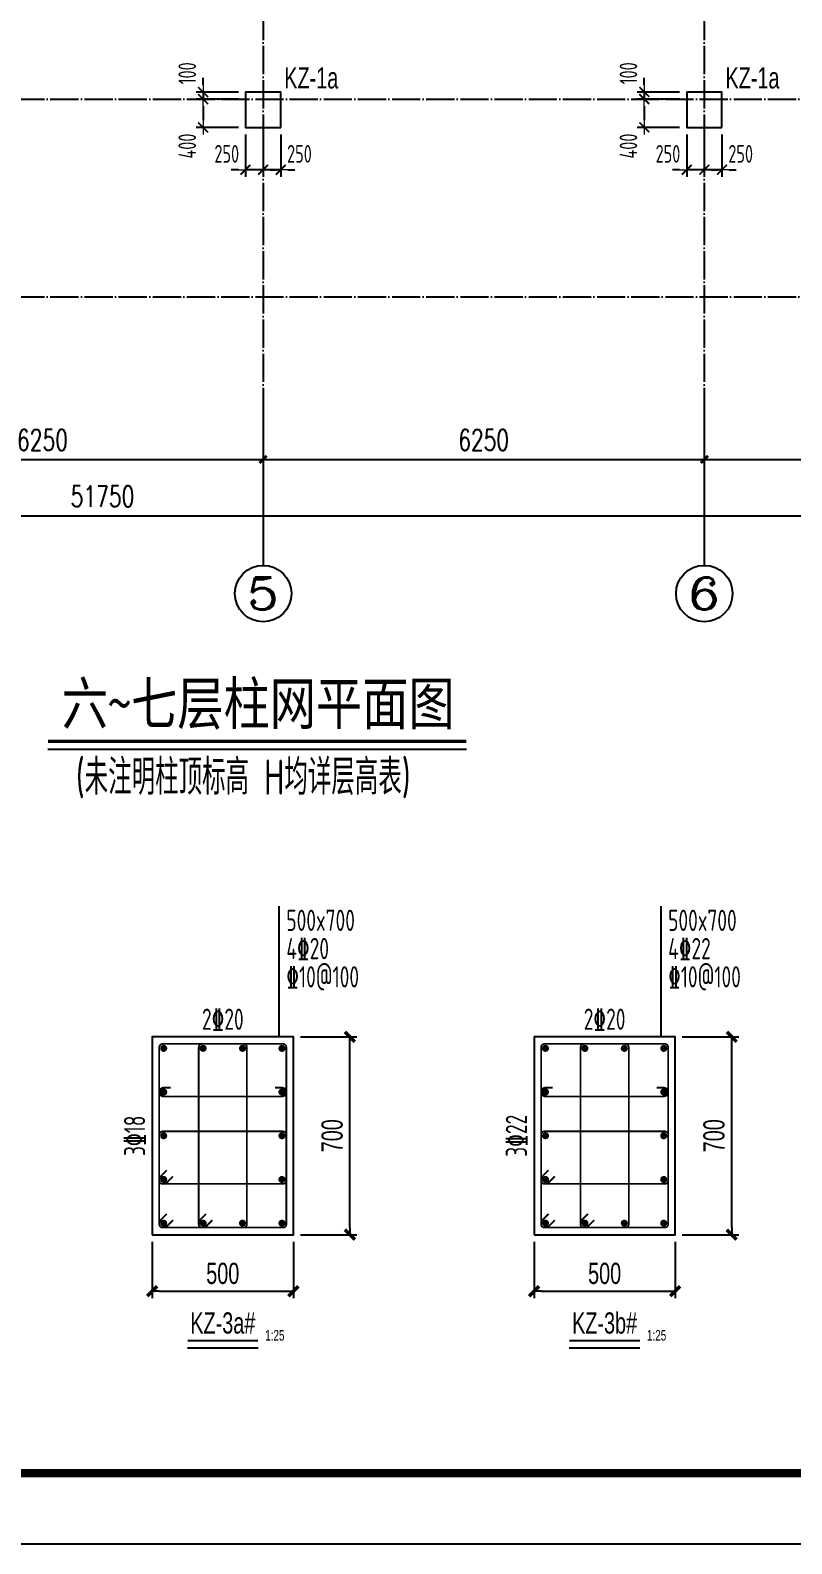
# Model space of a CAD drawing. Extents: x -441005 to 725361, y -182459 to 319313.
# Drawn here: x -4948 to 5838, y -39950 to -18526 of the extents above; entities that cross this region are included whole.
import ezdxf
from ezdxf.enums import TextEntityAlignment as Align

# ---------------------------------------------------------------- set-up
doc = ezdxf.new("R2010")
doc.units = 0
doc.header["$LTSCALE"] = 100
doc.linetypes.add('DOTE', pattern=[2.42, 2, -0.2, 0.02, -0.2])
doc.layers.get('0').update_dxf_attribs({"linetype": 'CONTINUOUS'})
doc.layers.get('Defpoints').update_dxf_attribs({"linetype": 'CONTINUOUS'})
for name, color, linetype in [('AXIS', 3, 'CONTINUOUS'), ('AXIS_TEXT', 7, 'CONTINUOUS'), ('COLU', 7, 'CONTINUOUS'), ('DOTE', 8, 'DOTE'), ('link', 6, 'CONTINUOUS'), ('outline', 7, 'CONTINUOUS'), ('REIN', 1, 'CONTINUOUS'), ('S说明&图名', 4, 'CONTINUOUS'), ('TEXT', 7, 'CONTINUOUS'), ('z-计算配筋', 7, 'CONTINUOUS'), ('z-详图标注', 3, 'CONTINUOUS'), ('图框', 7, 'CONTINUOUS')]:
    doc.layers.add(name, color=color, linetype=linetype)
doc.layers.add('COLU-平法定位', color=3, linetype='ByLayer', lineweight=18)
doc.styles.add('_TCH_AXIS', font='COMPLEX', dxfattribs={"bigfont": 'GBCBIG'})
doc.styles.add('_TCH_DIM_T3', font='simplex_.ttf', dxfattribs={"width": 0.705882, "bigfont": 'GBCBIG'})
doc.styles.add('BW_Dim', font='Bweng.shx', dxfattribs={"width": 0.7, "bigfont": 'hztxt.shx'})
doc.styles.add('BW_Label', font='Bweng.shx', dxfattribs={"width": 0.7, "bigfont": 'hztxt.shx'})
doc.styles.add('BW_Rein', font='Tssdeng.shx', dxfattribs={"width": 0.7, "bigfont": 'hztxt.shx'})
doc.styles.add('COMPLEX', font='COMPLEX')
doc.styles.add('STK', font='simhei_1.ttf')
doc.styles.add('TCCAD_Dimension', font='Tssdeng.shx', dxfattribs={"width": 0.7, "bigfont": 'hztxt.shx'})
doc.styles.add('TSSD_Rein', font='Tssdeng.shx', dxfattribs={"width": 0.7, "bigfont": '1.shx'})
doc.dimstyles.new('_TCH_ARCH&&100', dxfattribs={"dimtxt": 297.5, "dimasz": 100, "dimexe": 250, "dimexo": 300, "dimgap": 126.25, "dimtad": 1, "dimdec": 0, "dimzin": 0, "dimdsep": 46, "dimtxsty": '_TCH_DIM_T3', "dimblk": 'ARCHTICK', "dimcen": 0.09, "dimclrt": 7, "dimazin": 2, "dimtfac": 1, "dimtdec": 0, "dimtix": 1, "dimtmove": 2, "dimatfit": 3, "dimfxl": 0, "dimtolj": 1, "dimtzin": 0, "dimarcsym": 0})
doc.dimstyles.new('Cyz_25_100', dxfattribs={"dimtxt": 300, "dimasz": 100, "dimexe": 100, "dimexo": 100, "dimgap": 100, "dimtad": 1, "dimdec": 0, "dimlfac": 0.25, "dimzin": 0, "dimdsep": 46, "dimtxsty": 'BW_Dim', "dimblk": '_bwk', "dimcen": 0, "dimclrt": 7, "dimadec": 0, "dimazin": 0, "dimtfac": 1, "dimtdec": 0, "dimtix": 1, "dimtmove": 2, "dimatfit": 0, "dimfxl": 0, "dimtolj": 1, "dimtzin": 0, "dimarcsym": 0})
doc.dimstyles.new('TCCAD_100_100', dxfattribs={"dimtxt": 250, "dimasz": 100, "dimexe": 100, "dimexo": 100, "dimgap": 100, "dimtad": 1, "dimdec": 0, "dimzin": 0, "dimdsep": 46, "dimtxsty": 'TCCAD_Dimension', "dimblk": '_TCDBK100_100', "dimcen": 0, "dimclrt": 7, "dimadec": 0, "dimazin": 0, "dimtfac": 1, "dimtdec": 0, "dimtix": 1, "dimtmove": 2, "dimatfit": 3, "dimfxl": 0, "dimtolj": 1, "dimtzin": 0, "dimarcsym": 0})

# ---------------------------------------------------------------- blocks, each defined once
blk = doc.blocks.new('_AXISO')
blk.add_circle((0, 0), 0.5)
at = {"layer": 'AXIS_TEXT', "style": 'COMPLEX', "width": 1.041667}
blk.add_attdef('A', text='', height=0.56, dxfattribs=at).set_placement((-0.25, -0.28), (0.25, -0.28), align=Align.FIT)
blk = doc.blocks.new('_ArchTick')
at = {"color": 0, "linetype": 'ByBlock', "const_width": 0.4}
blk.add_lwpolyline([(-0.5, -0.5), (0.5, 0.5)], dxfattribs=at)
blk = doc.blocks.new('*D635')
at = {"layer": 'AXIS', "color": 0, "lineweight": -2}
for p, q in [((-7900, -23900), (-7900, -24850)), ((-1650, -23900), (-1650, -24850)), ((-7900, -24600), (-1650, -24600))]:
    blk.add_line(p, q, dxfattribs=at)
at = {"layer": 'Defpoints', "color": 0}
for p in [(-7900, -23600), (-1650, -23600), (-1650, -24600)]:
    blk.add_point(p, dxfattribs=at)
at = {"layer": 'AXIS', "color": 0, "lineweight": -2, "xscale": 100, "yscale": 100, "zscale": 100, "rotation": 180}
blk.add_blockref('_ArchTick', (-7900, -24600), dxfattribs=at)
at = {"layer": 'AXIS', "color": 0, "lineweight": -2, "xscale": 100, "yscale": 100, "zscale": 100}
blk.add_blockref('_ArchTick', (-1650, -24600), dxfattribs=at)
at = {"layer": 'AXIS', "color": 7, "insert": (-4775, -24325), "char_height": 297.5, "attachment_point": 5, "style": '_TCH_DIM_T3'}
blk.add_mtext('\\A1;6250', dxfattribs=at)
blk = doc.blocks.new('*D636')
at = {"layer": 'AXIS', "color": 0, "lineweight": -2}
for p, q in [((-1650, -23900), (-1650, -24850)), ((4600, -23900), (4600, -24850)), ((-1650, -24600), (4600, -24600))]:
    blk.add_line(p, q, dxfattribs=at)
at = {"layer": 'Defpoints', "color": 0}
for p in [(-1650, -23600), (4600, -23600), (4600, -24600)]:
    blk.add_point(p, dxfattribs=at)
at = {"layer": 'AXIS', "color": 0, "lineweight": -2, "xscale": 100, "yscale": 100, "zscale": 100, "rotation": 180}
blk.add_blockref('_ArchTick', (-1650, -24600), dxfattribs=at)
at = {"layer": 'AXIS', "color": 0, "lineweight": -2, "xscale": 100, "yscale": 100, "zscale": 100}
blk.add_blockref('_ArchTick', (4600, -24600), dxfattribs=at)
at = {"layer": 'AXIS', "color": 7, "insert": (1475, -24325), "char_height": 297.5, "attachment_point": 5, "style": '_TCH_DIM_T3'}
blk.add_mtext('\\A1;6250', dxfattribs=at)
blk = doc.blocks.new('*D637')
at = {"layer": 'AXIS', "color": 0, "lineweight": -2}
for p, q in [((4600, -23900), (4600, -24850)), ((10850, -23900), (10850, -24850)), ((4600, -24600), (10850, -24600))]:
    blk.add_line(p, q, dxfattribs=at)
at = {"layer": 'Defpoints', "color": 0}
for p in [(4600, -23600), (10850, -23600), (10850, -24600)]:
    blk.add_point(p, dxfattribs=at)
at = {"layer": 'AXIS', "color": 0, "lineweight": -2, "xscale": 100, "yscale": 100, "zscale": 100, "rotation": 180}
blk.add_blockref('_ArchTick', (4600, -24600), dxfattribs=at)
at = {"layer": 'AXIS', "color": 0, "lineweight": -2, "xscale": 100, "yscale": 100, "zscale": 100}
blk.add_blockref('_ArchTick', (10850, -24600), dxfattribs=at)
at = {"layer": 'AXIS', "color": 7, "insert": (7725, -24325), "char_height": 297.5, "attachment_point": 5, "style": '_TCH_DIM_T3'}
blk.add_mtext('\\A1;6250', dxfattribs=at)
blk = doc.blocks.new('*D644')
at = {"layer": 'AXIS', "color": 0, "lineweight": -2}
for p, q in [((-29800, -23900), (-29800, -25650)), ((21950, -23900), (21950, -25650)), ((-29800, -25400), (21950, -25400))]:
    blk.add_line(p, q, dxfattribs=at)
at = {"layer": 'Defpoints', "color": 0}
for p in [(-29800, -23600), (21950, -23600), (21950, -25400)]:
    blk.add_point(p, dxfattribs=at)
at = {"layer": 'AXIS', "color": 0, "lineweight": -2, "xscale": 100, "yscale": 100, "zscale": 100, "rotation": 180}
blk.add_blockref('_ArchTick', (-29800, -25400), dxfattribs=at)
at = {"layer": 'AXIS', "color": 0, "lineweight": -2, "xscale": 100, "yscale": 100, "zscale": 100}
blk.add_blockref('_ArchTick', (21950, -25400), dxfattribs=at)
at = {"layer": 'AXIS', "color": 7, "insert": (-3925, -25125), "char_height": 297.5, "attachment_point": 5, "style": '_TCH_DIM_T3'}
blk.add_mtext('\\A1;51750', dxfattribs=at)
blk = doc.blocks.new('_TCDBK100_100')
blk.add_line((-1, 0), (1, 0))
at = {"const_width": 0.25}
blk.add_lwpolyline([(-0.7, -0.7), (0.7, 0.7)], dxfattribs=at)
blk = doc.blocks.new('*D693')
at = {"layer": 'COLU-平法定位', "color": 0, "linetype": 'Continuous', "lineweight": -2}
for p, q in [((3750, -19300), (3750, -19200)), ((4250, -19400), (3650, -19400)), ((3750, -19400), (3750, -19500)), ((4250, -19500), (3650, -19500)), ((3750, -19600), (3750, -19700))]:
    blk.add_line(p, q, dxfattribs=at)
at = {"layer": 'Defpoints', "color": 0, "linetype": 'Continuous'}
for p in [(4350, -19400), (3750, -19500), (4350, -19500)]:
    blk.add_point(p, dxfattribs=at)
at = {"layer": 'COLU-平法定位', "color": 0, "linetype": 'Continuous', "lineweight": -2, "xscale": 100, "yscale": 100, "zscale": 100}
for p, rotation in [((3750, -19400), 270), ((3750, -19500), 90)]:
    blk.add_blockref('_TCDBK100_100', p, dxfattribs=dict(at, rotation=rotation))
at = {"layer": 'COLU-平法定位', "color": 7, "linetype": 'Continuous', "insert": (3525, -19135), "char_height": 250, "attachment_point": 5, "rotation": 90, "style": 'TCCAD_Dimension'}
blk.add_mtext('\\A1;100', dxfattribs=at)
blk = doc.blocks.new('*D694')
at = {"layer": 'COLU-平法定位', "color": 0, "linetype": 'Continuous', "lineweight": -2}
for p, q in [((4250, -19500), (3650, -19500)), ((3750, -19600), (3750, -19800)), ((4250, -19900), (3650, -19900))]:
    blk.add_line(p, q, dxfattribs=at)
at = {"layer": 'Defpoints', "color": 0, "linetype": 'Continuous'}
for p in [(4350, -19500), (3750, -19900), (4350, -19900)]:
    blk.add_point(p, dxfattribs=at)
at = {"layer": 'COLU-平法定位', "color": 0, "linetype": 'Continuous', "lineweight": -2, "xscale": 100, "yscale": 100, "zscale": 100}
for p, rotation in [((3750, -19500), 90), ((3750, -19900), 270)]:
    blk.add_blockref('_TCDBK100_100', p, dxfattribs=dict(at, rotation=rotation))
at = {"layer": 'COLU-平法定位', "color": 7, "linetype": 'Continuous', "insert": (3525, -20165), "char_height": 250, "attachment_point": 5, "rotation": 90, "style": 'TCCAD_Dimension'}
blk.add_mtext('\\A1;400', dxfattribs=at)
blk = doc.blocks.new('*D695')
at = {"layer": 'COLU-平法定位', "color": 0, "linetype": 'Continuous', "lineweight": -2}
for p, q in [((4600, -20000), (4600, -20600)), ((4850, -20000), (4850, -20600)), ((4500, -20500), (4400, -20500)), ((4850, -20500), (4600, -20500)), ((4950, -20500), (5050, -20500))]:
    blk.add_line(p, q, dxfattribs=at)
at = {"layer": 'Defpoints', "color": 0, "linetype": 'Continuous'}
for p in [(4600, -19900), (4850, -19900), (4600, -20500)]:
    blk.add_point(p, dxfattribs=at)
at = {"layer": 'COLU-平法定位', "color": 0, "linetype": 'Continuous', "lineweight": -2, "xscale": 100, "yscale": 100, "zscale": 100}
for p, rotation in [((4600, -20500), 2.334537313969202e-08), ((4850, -20500), 180.0000000233454)]:
    blk.add_blockref('_TCDBK100_100', p, dxfattribs=dict(at, rotation=rotation))
at = {"layer": 'COLU-平法定位', "color": 7, "linetype": 'Continuous', "insert": (5115, -20275), "char_height": 250, "attachment_point": 5, "rotation": 0, "style": 'TCCAD_Dimension'}
blk.add_mtext('\\A1;250', dxfattribs=at)
blk = doc.blocks.new('*D696')
at = {"layer": 'COLU-平法定位', "color": 0, "linetype": 'Continuous', "lineweight": -2}
for p, q in [((4350, -20000), (4350, -20600)), ((4600, -20000), (4600, -20600)), ((4250, -20500), (4150, -20500)), ((4600, -20500), (4350, -20500)), ((4700, -20500), (4800, -20500))]:
    blk.add_line(p, q, dxfattribs=at)
at = {"layer": 'Defpoints', "color": 0, "linetype": 'Continuous'}
for p in [(4350, -19900), (4600, -19900), (4350, -20500)]:
    blk.add_point(p, dxfattribs=at)
at = {"layer": 'COLU-平法定位', "color": 0, "linetype": 'Continuous', "lineweight": -2, "xscale": 100, "yscale": 100, "zscale": 100}
for p, rotation in [((4350, -20500), 2.334537313969202e-08), ((4600, -20500), 180.0000000233454)]:
    blk.add_blockref('_TCDBK100_100', p, dxfattribs=dict(at, rotation=rotation))
at = {"layer": 'COLU-平法定位', "color": 7, "linetype": 'Continuous', "insert": (4085, -20275), "char_height": 250, "attachment_point": 5, "rotation": 0, "style": 'TCCAD_Dimension'}
blk.add_mtext('\\A1;250', dxfattribs=at)
blk = doc.blocks.new('*D705')
at = {"layer": 'COLU-平法定位', "color": 0, "linetype": 'Continuous', "lineweight": -2}
for p, q in [((-2500, -19300), (-2500, -19200)), ((-2000, -19400), (-2600, -19400)), ((-2500, -19400), (-2500, -19500)), ((-2000, -19500), (-2600, -19500)), ((-2500, -19600), (-2500, -19700))]:
    blk.add_line(p, q, dxfattribs=at)
at = {"layer": 'Defpoints', "color": 0, "linetype": 'Continuous'}
for p in [(-1900, -19400), (-2500, -19500), (-1900, -19500)]:
    blk.add_point(p, dxfattribs=at)
at = {"layer": 'COLU-平法定位', "color": 0, "linetype": 'Continuous', "lineweight": -2, "xscale": 100, "yscale": 100, "zscale": 100}
for p, rotation in [((-2500, -19400), 270), ((-2500, -19500), 90)]:
    blk.add_blockref('_TCDBK100_100', p, dxfattribs=dict(at, rotation=rotation))
at = {"layer": 'COLU-平法定位', "color": 7, "linetype": 'Continuous', "insert": (-2725, -19135), "char_height": 250, "attachment_point": 5, "rotation": 90, "style": 'TCCAD_Dimension'}
blk.add_mtext('\\A1;100', dxfattribs=at)
blk = doc.blocks.new('*D706')
at = {"layer": 'COLU-平法定位', "color": 0, "linetype": 'Continuous', "lineweight": -2}
for p, q in [((-2000, -19500), (-2600, -19500)), ((-2500, -19600), (-2500, -19800)), ((-2000, -19900), (-2600, -19900))]:
    blk.add_line(p, q, dxfattribs=at)
at = {"layer": 'Defpoints', "color": 0, "linetype": 'Continuous'}
for p in [(-1900, -19500), (-2500, -19900), (-1900, -19900)]:
    blk.add_point(p, dxfattribs=at)
at = {"layer": 'COLU-平法定位', "color": 0, "linetype": 'Continuous', "lineweight": -2, "xscale": 100, "yscale": 100, "zscale": 100}
for p, rotation in [((-2500, -19500), 90), ((-2500, -19900), 270)]:
    blk.add_blockref('_TCDBK100_100', p, dxfattribs=dict(at, rotation=rotation))
at = {"layer": 'COLU-平法定位', "color": 7, "linetype": 'Continuous', "insert": (-2725, -20165), "char_height": 250, "attachment_point": 5, "rotation": 90, "style": 'TCCAD_Dimension'}
blk.add_mtext('\\A1;400', dxfattribs=at)
blk = doc.blocks.new('*D707')
at = {"layer": 'COLU-平法定位', "color": 0, "linetype": 'Continuous', "lineweight": -2}
for p, q in [((-1650, -20000), (-1650, -20600)), ((-1400, -20000), (-1400, -20600)), ((-1750, -20500), (-1850, -20500)), ((-1400, -20500), (-1650, -20500)), ((-1300, -20500), (-1200, -20500))]:
    blk.add_line(p, q, dxfattribs=at)
at = {"layer": 'Defpoints', "color": 0, "linetype": 'Continuous'}
for p in [(-1650, -19900), (-1400, -19900), (-1650, -20500)]:
    blk.add_point(p, dxfattribs=at)
at = {"layer": 'COLU-平法定位', "color": 0, "linetype": 'Continuous', "lineweight": -2, "xscale": 100, "yscale": 100, "zscale": 100}
for p, rotation in [((-1650, -20500), 2.334537313969202e-08), ((-1400, -20500), 180.0000000233454)]:
    blk.add_blockref('_TCDBK100_100', p, dxfattribs=dict(at, rotation=rotation))
at = {"layer": 'COLU-平法定位', "color": 7, "linetype": 'Continuous', "insert": (-1135, -20275), "char_height": 250, "attachment_point": 5, "rotation": 0, "style": 'TCCAD_Dimension'}
blk.add_mtext('\\A1;250', dxfattribs=at)
blk = doc.blocks.new('*D708')
at = {"layer": 'COLU-平法定位', "color": 0, "linetype": 'Continuous', "lineweight": -2}
for p, q in [((-1900, -20000), (-1900, -20600)), ((-1650, -20000), (-1650, -20600)), ((-2000, -20500), (-2100, -20500)), ((-1650, -20500), (-1900, -20500)), ((-1550, -20500), (-1450, -20500))]:
    blk.add_line(p, q, dxfattribs=at)
at = {"layer": 'Defpoints', "color": 0, "linetype": 'Continuous'}
for p in [(-1900, -19900), (-1650, -19900), (-1900, -20500)]:
    blk.add_point(p, dxfattribs=at)
at = {"layer": 'COLU-平法定位', "color": 0, "linetype": 'Continuous', "lineweight": -2, "xscale": 100, "yscale": 100, "zscale": 100}
for p, rotation in [((-1900, -20500), 2.334537313969202e-08), ((-1650, -20500), 180.0000000233454)]:
    blk.add_blockref('_TCDBK100_100', p, dxfattribs=dict(at, rotation=rotation))
at = {"layer": 'COLU-平法定位', "color": 7, "linetype": 'Continuous', "insert": (-2165, -20275), "char_height": 250, "attachment_point": 5, "rotation": 0, "style": 'TCCAD_Dimension'}
blk.add_mtext('\\A1;250', dxfattribs=at)
blk = doc.blocks.new('_bwk')
blk.add_line((-1, 0), (0, 0))
blk.add_lwpolyline([(-0.7, -0.7, 0.5, 0.5, 0), (0.7, 0.7, 0.5, 0.5, 0)], format="xyseb")
blk = doc.blocks.new('*D1216')
at = {"layer": 'Defpoints', "color": 0}
for p in [(4188, -32775), (4988, -32775), (4188, -35575)]:
    blk.add_point(p, dxfattribs=at)
at = {"layer": 'z-详图标注', "color": 0, "lineweight": -2}
for p, q in [((4288, -32775), (5088, -32775)), ((4988, -35475), (4988, -32875)), ((4288, -35575), (5088, -35575))]:
    blk.add_line(p, q, dxfattribs=at)
at = {"layer": 'z-详图标注', "color": 0, "lineweight": -2, "xscale": 100, "yscale": 100, "zscale": 100}
for p, rotation in [((4988, -32775), 90), ((4988, -35575), 270)]:
    blk.add_blockref('_bwk', p, dxfattribs=dict(at, rotation=rotation))
at = {"layer": 'z-详图标注', "color": 7, "insert": (4738, -34175), "char_height": 300, "attachment_point": 5, "rotation": 90, "style": 'BW_Dim'}
blk.add_mtext('\\A1;700', dxfattribs=at)
blk = doc.blocks.new('*D1217')
at = {"layer": 'Defpoints', "color": 0}
for p in [(2188, -35575), (4188, -35575), (4188, -36375)]:
    blk.add_point(p, dxfattribs=at)
at = {"layer": 'z-详图标注', "color": 0, "lineweight": -2}
for p, q in [((2188, -35675), (2188, -36475)), ((4188, -35675), (4188, -36475)), ((2288, -36375), (4088, -36375))]:
    blk.add_line(p, q, dxfattribs=at)
at = {"layer": 'z-详图标注', "color": 0, "lineweight": -2, "xscale": 100, "yscale": 100, "zscale": 100, "rotation": 180}
blk.add_blockref('_bwk', (2188, -36375), dxfattribs=at)
at = {"layer": 'z-详图标注', "color": 0, "lineweight": -2, "xscale": 100, "yscale": 100, "zscale": 100}
blk.add_blockref('_bwk', (4188, -36375), dxfattribs=at)
at = {"layer": 'z-详图标注', "color": 7, "insert": (3188, -36125), "char_height": 300, "attachment_point": 5, "style": 'BW_Dim'}
blk.add_mtext('\\A1;500', dxfattribs=at)
blk = doc.blocks.new('*D1218')
at = {"layer": 'Defpoints', "color": 0}
for p in [(-1221, -32775), (-421, -32775), (-1221, -35575)]:
    blk.add_point(p, dxfattribs=at)
at = {"layer": 'z-详图标注', "color": 0, "lineweight": -2}
for p, q in [((-1121, -32775), (-321, -32775)), ((-421, -35475), (-421, -32875)), ((-1121, -35575), (-321, -35575))]:
    blk.add_line(p, q, dxfattribs=at)
at = {"layer": 'z-详图标注', "color": 0, "lineweight": -2, "xscale": 100, "yscale": 100, "zscale": 100}
for p, rotation in [((-421, -32775), 90), ((-421, -35575), 270)]:
    blk.add_blockref('_bwk', p, dxfattribs=dict(at, rotation=rotation))
at = {"layer": 'z-详图标注', "color": 7, "insert": (-671, -34175), "char_height": 300, "attachment_point": 5, "rotation": 90, "style": 'BW_Dim'}
blk.add_mtext('\\A1;700', dxfattribs=at)
blk = doc.blocks.new('*D1219')
at = {"layer": 'Defpoints', "color": 0}
for p in [(-3221, -35575), (-1221, -35575), (-1221, -36375)]:
    blk.add_point(p, dxfattribs=at)
at = {"layer": 'z-详图标注', "color": 0, "lineweight": -2}
for p, q in [((-3221, -35675), (-3221, -36475)), ((-1221, -35675), (-1221, -36475)), ((-3121, -36375), (-1321, -36375))]:
    blk.add_line(p, q, dxfattribs=at)
at = {"layer": 'z-详图标注', "color": 0, "lineweight": -2, "xscale": 100, "yscale": 100, "zscale": 100, "rotation": 180}
blk.add_blockref('_bwk', (-3221, -36375), dxfattribs=at)
at = {"layer": 'z-详图标注', "color": 0, "lineweight": -2, "xscale": 100, "yscale": 100, "zscale": 100}
blk.add_blockref('_bwk', (-1221, -36375), dxfattribs=at)
at = {"layer": 'z-详图标注', "color": 7, "insert": (-2221, -36125), "char_height": 300, "attachment_point": 5, "style": 'BW_Dim'}
blk.add_mtext('\\A1;500', dxfattribs=at)
blk = doc.blocks.new('A2+1_2')
at = {"layer": '图框'}
blk.add_lwpolyline([(0, 0), (89100, 0), (89100, 42000), (0, 42000)], close=True, dxfattribs=at)
at = {"layer": '图框', "const_width": 120}
blk.add_lwpolyline([(2500, 1000), (88100, 1000), (88100, 41000), (2500, 41000)], close=True, dxfattribs=at)

msp = doc.modelspace()

# ---------------------------------------------------------------- linework, layer by layer
at = {"layer": 'AXIS'}
for p, q in [((-1650, -23600), (-1650, -26100)), ((4600, -23600), (4600, -26100))]:
    msp.add_line(p, q, dxfattribs=at)
at = {"layer": 'COLU'}
for points in [[(-1400, -19900), (-1400, -19400), (-1900, -19400), (-1900, -19900)], [(4850, -19900), (4850, -19400), (4350, -19400), (4350, -19900)]]:
    msp.add_lwpolyline(points, close=True, dxfattribs=at)
at = {"layer": 'DOTE', "ltscale": 2}
for p, q in [((-1650, -8100), (-1650, -23600)), ((4600, -8100), (4600, -23600)), ((-30800, -19500), (23400, -19500)), ((-30800, -22300), (23400, -22300))]:
    msp.add_line(p, q, dxfattribs=at)
at = {"layer": 'link', "color": 1, "const_width": 25}
for points in [[(-2926.3, -35369), (-3018.2, -35460.9, -0.1989124), (-3052.2, -35475), (-3072.7, -35475, -0.4142136), (-3120.7, -35427), (-3120.7, -32923, -0.4142136), (-3072.7, -32875), (-1368.7, -32875, -0.4142136), (-1320.7, -32923), (-1320.7, -35427, -0.4142136), (-1368.7, -35475), (-3072.7, -35475, -0.4142136), (-3120.7, -35427), (-3120.7, -35406.5, -0.1989124), (-3106.6, -35372.6), (-3014.7, -35280.6)], [(2482, -35369), (2390.1, -35460.9, -0.1989124), (2356.1, -35475), (2335.6, -35475, -0.4142136), (2287.6, -35427), (2287.6, -32923, -0.4142136), (2335.6, -32875), (4039.6, -32875, -0.4142136), (4087.6, -32923), (4087.6, -35427, -0.4142136), (4039.6, -35475), (2335.6, -35475, -0.4142136), (2287.6, -35427), (2287.6, -35406.5, -0.1989124), (2301.7, -35372.6), (2393.6, -35280.6)]]:
    msp.add_lwpolyline(points, format="xyb", dxfattribs=at)
at = {"layer": 'link', "const_width": 25}
for points in [[(-2368, -35369), (-2459.9, -35460.9, -0.1989124), (-2493.8, -35475), (-2514.4, -35475, -0.4142136), (-2562.4, -35427), (-2562.4, -32923, -0.4142136), (-2514.4, -32875), (-1927, -32875, -0.4142136), (-1879, -32923), (-1879, -35427, -0.4142136), (-1927, -35475), (-2514.4, -35475, -0.4142136), (-2562.4, -35427), (-2562.4, -35406.5, -0.1989124), (-2548.3, -35372.6), (-2456.4, -35280.6)], [(3040.3, -35369), (2948.4, -35460.9, -0.1989124), (2914.5, -35475), (2894, -35475, -0.4142136), (2846, -35427), (2846, -32923, -0.4142136), (2894, -32875), (3481.3, -32875, -0.4142136), (3529.3, -32923), (3529.3, -35427, -0.4142136), (3481.3, -35475), (2894, -35475, -0.4142136), (2846, -35427), (2846, -35406.5, -0.1989124), (2860, -35372.6), (2951.9, -35280.6)], [(-1483.2, -33493.7), (-1383.2, -33493.7, -1), (-1383.2, -33618.7), (-3058.2, -33618.7, -1), (-3058.2, -33493.7), (-2958.2, -33493.7)], [(3925.1, -33493.7), (4025.1, -33493.7, -1), (4025.1, -33618.7), (2350.1, -33618.7, -1), (2350.1, -33493.7), (2450.1, -33493.7)], [(-3014.7, -34661.9), (-3106.6, -34753.8, 0.1989124), (-3120.7, -34787.7), (-3120.7, -34808.2, 0.4142136), (-3072.7, -34856.2), (-1368.7, -34856.2, 0.4142136), (-1320.7, -34808.2), (-1320.7, -34160.5, 0.4142136), (-1368.7, -34112.5), (-3072.7, -34112.5, 0.4142136), (-3120.7, -34160.5), (-3120.7, -34808.2, 0.4142136), (-3072.7, -34856.2), (-3052.2, -34856.2, 0.1989124), (-3018.2, -34842.2), (-2926.3, -34750.3)], [(2393.6, -34661.9), (2301.7, -34753.8, 0.1989124), (2287.6, -34787.7), (2287.6, -34808.2, 0.4142136), (2335.6, -34856.2), (4039.6, -34856.2, 0.4142136), (4087.6, -34808.2), (4087.6, -34160.5, 0.4142136), (4039.6, -34112.5), (2335.6, -34112.5, 0.4142136), (2287.6, -34160.5), (2287.6, -34808.2, 0.4142136), (2335.6, -34856.2), (2356.1, -34856.2, 0.1989124), (2390.1, -34842.2), (2482, -34750.3)]]:
    msp.add_lwpolyline(points, format="xyb", dxfattribs=at)
at = {"layer": 'outline'}
for points in [[(-3220.7, -35575), (-1220.7, -35575), (-1220.7, -32775), (-3220.7, -32775)], [(2187.6, -35575), (4187.6, -35575), (4187.6, -32775), (2187.6, -32775)]]:
    msp.add_lwpolyline(points, close=True, dxfattribs=at)
at = {"layer": 'REIN', "const_width": 50}
for points in [[(-3083.2, -32937.5, 1), (-3033.2, -32937.5, 1)], [(-2524.9, -32937.5, 1), (-2474.9, -32937.5, 1)], [(-1966.5, -32937.5, 1), (-1916.5, -32937.5, 1)], [(-1408.2, -32937.5, 1), (-1358.2, -32937.5, 1)], [(2325.1, -32937.5, 1), (2375.1, -32937.5, 1)], [(2883.5, -32937.5, 1), (2933.5, -32937.5, 1)], [(3441.8, -32937.5, 1), (3491.8, -32937.5, 1)], [(4000.1, -32937.5, 1), (4050.1, -32937.5, 1)], [(-3083.2, -33556.2, 1), (-3033.2, -33556.2, 1)], [(-1408.2, -33556.2, 1), (-1358.2, -33556.2, 1)], [(2325.1, -33556.2, 1), (2375.1, -33556.2, 1)], [(4000.1, -33556.2, 1), (4050.1, -33556.2, 1)], [(-3083.2, -34175, 1), (-3033.2, -34175, 1)], [(-1408.2, -34175, 1), (-1358.2, -34175, 1)], [(2325.1, -34175, 1), (2375.1, -34175, 1)], [(4000.1, -34175, 1), (4050.1, -34175, 1)], [(-3083.2, -34793.7, 1), (-3033.2, -34793.7, 1)], [(-1408.2, -34793.7, 1), (-1358.2, -34793.7, 1)], [(2325.1, -34793.7, 1), (2375.1, -34793.7, 1)], [(4000.1, -34793.7, 1), (4050.1, -34793.7, 1)], [(-3083.2, -35412.5, 1), (-3033.2, -35412.5, 1)], [(-2524.9, -35412.5, 1), (-2474.9, -35412.5, 1)], [(-1966.5, -35412.5, 1), (-1916.5, -35412.5, 1)], [(-1408.2, -35412.5, 1), (-1358.2, -35412.5, 1)], [(2325.1, -35412.5, 1), (2375.1, -35412.5, 1)], [(2883.5, -35412.5, 1), (2933.5, -35412.5, 1)], [(3441.8, -35412.5, 1), (3491.8, -35412.5, 1)], [(4000.1, -35412.5, 1), (4050.1, -35412.5, 1)]]:
    msp.add_lwpolyline(points, format="xyb", close=True, dxfattribs=at)
at = {"layer": 'S说明&图名'}
msp.add_line((-4697.2, -28700), (1228.9, -28700), dxfattribs=at)
msp.add_lwpolyline([(-4697.2, -28592, 45, 45, 0), (1228.9, -28592, 0, 0, 0)], format="xyseb", dxfattribs=at)
at = {"layer": 'z-计算配筋'}
for p, q in [((-1420.7, -32775), (-1420.7, -30925)), ((3987.6, -32775), (3987.6, -30925)), ((-2720.5, -37175), (-1720.9, -37175)), ((2687.8, -37175), (3687.4, -37175))]:
    msp.add_line(p, q, dxfattribs=at)
at = {"layer": 'z-计算配筋', "const_width": 30}
for points in [[(-2720.5, -37075), (-1720.9, -37075)], [(2687.8, -37075), (3687.4, -37075)]]:
    msp.add_lwpolyline(points, dxfattribs=at)

# ---------------------------------------------------------------- block references
msp.add_blockref('A2+1_2', (-40300, -39950))
at = {"layer": 'AXIS'}
ref = msp.add_blockref('_AXISO', (-1650, -26500), dxfattribs=dict(at, xscale=800, yscale=800, zscale=800))
ref.add_attrib('A', '5', dxfattribs={"layer": 'AXIS_TEXT', "height": 452.5, "style": '_TCH_AXIS', "width": 1.5}).set_placement((-1876.3, -26726.3), (-1423.7, -26726.3), align=Align.FIT)
ref = msp.add_blockref('_AXISO', (4600, -26500), dxfattribs=dict(at, xscale=800, yscale=800, zscale=800))
ref.add_attrib('A', '6', dxfattribs={"layer": 'AXIS_TEXT', "height": 452.5, "style": '_TCH_AXIS', "width": 1.5}).set_placement((4373.7, -26726.3), (4826.3, -26726.3), align=Align.FIT)

# ---------------------------------------------------------------- texts
at = {"layer": 'S说明&图名', "color": 7, "linetype": 'Continuous', "style": 'STK', "width": 0.8}
msp.add_text('六~七层柱网平面图', height=600, dxfattribs=at).set_placement((-1719.2, -28353.9), align=Align.CENTER)
at = {"layer": 'S说明&图名', "style": 'TSSD_Rein', "width": 0.7}
msp.add_text('(未注明柱顶标高 H均详层高表)', height=500, dxfattribs=at).set_placement((-4301.6, -29347.6))
at = {"layer": 'TEXT', "style": 'BW_Dim', "width": 0.7}
for p in [(-1350, -19349.6), (4900, -19349.6)]:
    msp.add_text('KZ-1a', height=300, dxfattribs=at).set_placement(p)
at = {"layer": 'z-计算配筋', "width": 0.7}
for s, height, style, p in [('500x700', 300, 'BW_Rein', (-1320.7, -31275)), ('500x700', 300, 'BW_Rein', (4087.6, -31275)), ('4%%13220', 300, 'BW_Rein', (-1320.7, -31675)), ('4%%13222', 300, 'BW_Rein', (4087.6, -31675)), ('%%13210@100', 300, 'BW_Rein', (-1320.7, -32075)), ('%%13210@100', 300, 'BW_Rein', (4087.6, -32075)), ('1:25', 150, 'BW_Label', (-1620.9, -37075)), ('1:25', 150, 'BW_Label', (3787.4, -37075))]:
    msp.add_text(s, height=height, dxfattribs=dict(at, style=style)).set_placement(p)
for s, style, p in [('2%%13220', 'BW_Rein', (-2220.7, -32675)), ('2%%13220', 'BW_Rein', (3187.6, -32675)), ('KZ-3a#', 'BW_Label', (-2220.7, -36975)), ('KZ-3b#', 'BW_Label', (3187.6, -36975))]:
    msp.add_text(s, height=300, dxfattribs=dict(at, style=style)).set_placement(p, align=Align.CENTER)
at = {"layer": 'z-计算配筋', "style": 'BW_Rein', "width": 0.7}
for s, p in [('3%%13218', (-3320.7, -34175)), ('3%%13222', (2087.6, -34175))]:
    msp.add_text(s, height=300, rotation=90, dxfattribs=at).set_placement(p, align=Align.CENTER)

# ---------------------------------------------------------------- dimensions: what is measured, and where the dimension line sits
at = {"layer": 'AXIS'}
for p1, p2, distance, picture, middle in [((-29800, -23600), (21950, -23600), -1800, '*D644', (-3925, -25125)), ((-7900, -23600), (-1650, -23600), -1000, '*D635', (-4775, -24325)), ((-1650, -23600), (4600, -23600), -1000, '*D636', (1475, -24325)), ((4600, -23600), (10850, -23600), -1000, '*D637', (7725, -24325))]:
    dim = msp.add_aligned_dim(p1=p1, p2=p2, distance=distance, dimstyle='_TCH_ARCH&&100', dxfattribs=at)
    dim.commit()
    dim.dimension.update_dxf_attribs({"geometry": picture, "text_midpoint": middle})
at = {"layer": 'COLU-平法定位', "linetype": 'Continuous'}
for base, p1, p2, angle, picture, middle in [((-2500, -19500), (-1900, -19400), (-1900, -19500), 270, '*D705', (-2725, -19135)), ((3750, -19500), (4350, -19400), (4350, -19500), 270, '*D693', (3525, -19135)), ((-2500, -19900), (-1900, -19500), (-1900, -19900), 270, '*D706', (-2725, -20165)), ((3750, -19900), (4350, -19500), (4350, -19900), 270, '*D694', (3525, -20165)), ((-1900, -20500), (-1650, -19900), (-1900, -19900), 180, '*D708', (-2165, -20275)), ((-1650, -20500), (-1400, -19900), (-1650, -19900), 180, '*D707', (-1135, -20275)), ((4350, -20500), (4600, -19900), (4350, -19900), 180, '*D696', (4085, -20275)), ((4600, -20500), (4850, -19900), (4600, -19900), 180, '*D695', (5115, -20275))]:
    dim = msp.add_linear_dim(base=base, p1=p1, p2=p2, angle=angle, dimstyle='TCCAD_100_100', dxfattribs=at)
    dim.commit()
    dim.dimension.update_dxf_attribs({"geometry": picture, "text_midpoint": middle, "dimtype": 160})
at = {"layer": 'z-详图标注'}
for base, p1, p2, picture, middle in [((-420.7, -32775), (-1220.7, -35575), (-1220.7, -32775), '*D1218', (-670.7, -34175)), ((4987.6, -32775), (4187.6, -35575), (4187.6, -32775), '*D1216', (4737.6, -34175))]:
    dim = msp.add_linear_dim(base=base, p1=p1, p2=p2, angle=90, dimstyle='Cyz_25_100', dxfattribs=at)
    dim.commit()
    dim.dimension.update_dxf_attribs({"geometry": picture, "text_midpoint": middle})
for base, p1, p2, picture, middle in [((-1220.7, -36375), (-3220.7, -35575), (-1220.7, -35575), '*D1219', (-2220.7, -36125)), ((4187.6, -36375), (2187.6, -35575), (4187.6, -35575), '*D1217', (3187.6, -36125))]:
    dim = msp.add_linear_dim(base=base, p1=p1, p2=p2, dimstyle='Cyz_25_100', dxfattribs=at)
    dim.commit()
    dim.dimension.update_dxf_attribs({"geometry": picture, "text_midpoint": middle})

doc.saveas('drawing.dxf')
